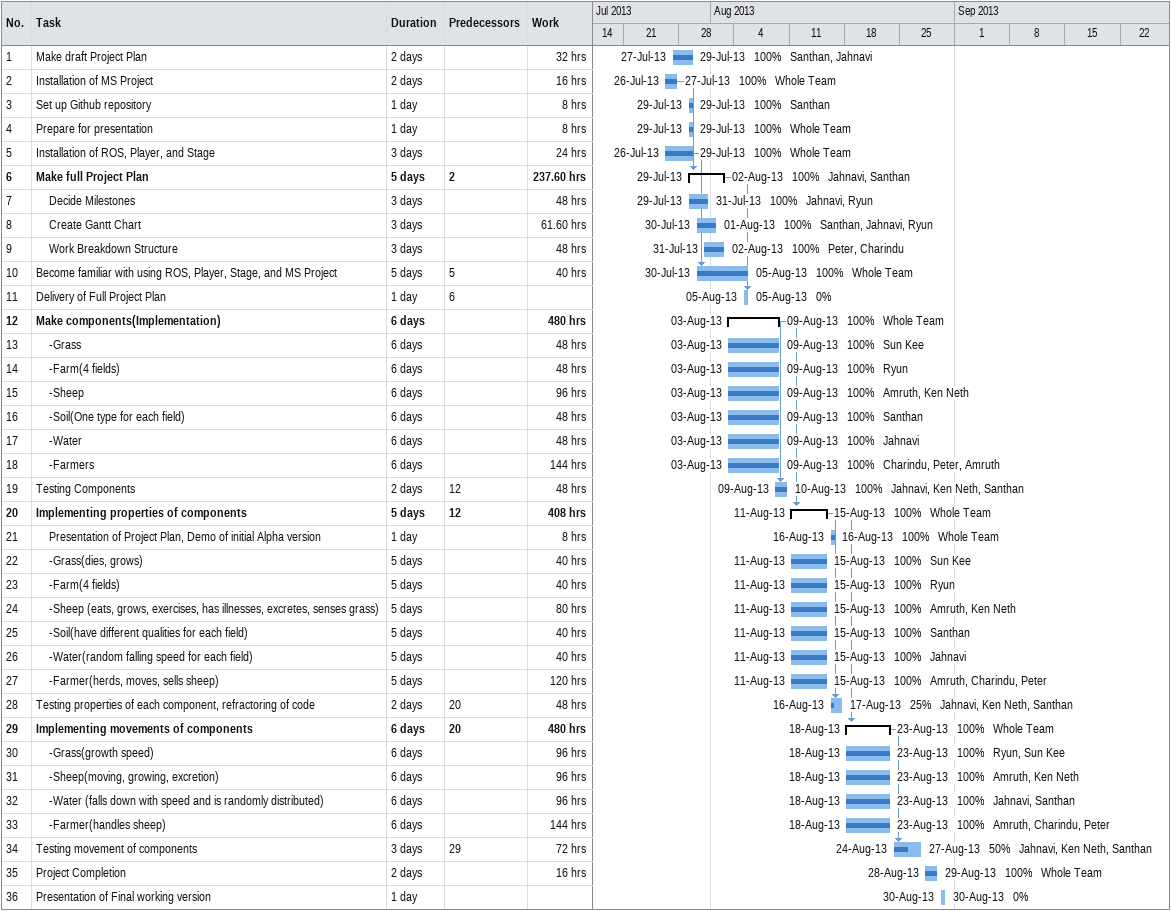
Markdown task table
| ID | Level | Task | Duration | Start | Finish | Predecessors | Resources | % complete | Work (h) |
|---|---|---|---|---|---|---|---|---|---|
| 1 | 1 | Make draft Project Plan | 2d | 2013-07-27 | 2013-07-29 |  | Santhan, Jahnavi | 100 | 32 |
| 2 | 1 | Installation of MS Project | 2d | 2013-07-26 | 2013-07-27 |  | Whole Team | 100 | 16 |
| 3 | 1 | Set up Github repository | 1d | 2013-07-29 | 2013-07-29 |  | Santhan | 100 | 8 |
| 4 | 1 | Prepare for presentation | 1d | 2013-07-29 | 2013-07-29 |  | Whole Team | 100 | 8 |
| 5 | 1 | Installation of ROS, Player, and Stage | 3d | 2013-07-26 | 2013-07-29 |  | Whole Team | 100 | 24 |
| 6 | 1 | **Make full Project Plan** | 5d | 2013-07-29 | 2013-08-02 | 2 | Jahnavi, Santhan | 100 | 237.60 |
| 7 | 2 | Decide Milestones | 3d | 2013-07-29 | 2013-07-31 |  | Jahnavi, Ryun | 100 | 48 |
| 8 | 2 | Create Gantt Chart | 3d | 2013-07-30 | 2013-08-01 |  | Santhan, Jahnavi, Ryun | 100 | 61.60 |
| 9 | 2 | Work Breakdown Structure | 3d | 2013-07-31 | 2013-08-02 |  | Peter, Charindu | 100 | 48 |
| 10 | 1 | Become familiar with using ROS, Player, Stage, and MS Project | 5d | 2013-07-30 | 2013-08-05 | 5 | Whole Team | 100 | 40 |
| 11 | 1 | Delivery of Full Project Plan | 1d | 2013-08-05 | 2013-08-05 | 6 |  | 0 |  |
| 12 | 1 | **Make components(Implementation)** | 6d | 2013-08-03 | 2013-08-09 |  | Whole Team | 100 | 480 |
| 13 | 2 | -Grass | 6d | 2013-08-03 | 2013-08-09 |  | Sun Kee | 100 | 48 |
| 14 | 2 | -Farm(4 fields) | 6d | 2013-08-03 | 2013-08-09 |  | Ryun | 100 | 48 |
| 15 | 2 | -Sheep | 6d | 2013-08-03 | 2013-08-09 |  | Amruth, Ken Neth | 100 | 96 |
| 16 | 2 | -Soil(One type for each field) | 6d | 2013-08-03 | 2013-08-09 |  | Santhan | 100 | 48 |
| 17 | 2 | -Water | 6d | 2013-08-03 | 2013-08-09 |  | Jahnavi | 100 | 48 |
| 18 | 2 | -Farmers | 6d | 2013-08-03 | 2013-08-09 |  | Charindu, Peter, Amruth | 100 | 144 |
| 19 | 1 | Testing Components | 2d | 2013-08-09 | 2013-08-10 | 12 | Jahnavi, Ken Neth, Santhan | 100 | 48 |
| 20 | 1 | **Implementing properties of components** | 5d | 2013-08-11 | 2013-08-15 | 12 | Whole Team | 100 | 408 |
| 21 | 2 | Presentation of Project Plan, Demo of initial Alpha version | 1d | 2013-08-16 | 2013-08-16 |  | Whole Team | 100 | 8 |
| 22 | 2 | -Grass(dies, grows) | 5d | 2013-08-11 | 2013-08-15 |  | Sun Kee | 100 | 40 |
| 23 | 2 | -Farm(4 fields) | 5d | 2013-08-11 | 2013-08-15 |  | Ryun | 100 | 40 |
| 24 | 2 | -Sheep (eats, grows, exercises, has illnesses, excretes, senses grass) | 5d | 2013-08-11 | 2013-08-15 |  | Amruth, Ken Neth | 100 | 80 |
| 25 | 2 | -Soil(have different qualities for each field) | 5d | 2013-08-11 | 2013-08-15 |  | Santhan | 100 | 40 |
| 26 | 2 | -Water(random falling speed for each field) | 5d | 2013-08-11 | 2013-08-15 |  | Jahnavi | 100 | 40 |
| 27 | 2 | -Farmer(herds, moves, sells sheep) | 5d | 2013-08-11 | 2013-08-15 |  | Amruth, Charindu, Peter | 100 | 120 |
| 28 | 1 | Testing properties of each component, refractoring of code | 2d | 2013-08-16 | 2013-08-17 | 20 | Jahnavi, Ken Neth, Santhan | 25 | 48 |
| 29 | 1 | **Implementing movements of components** | 6d | 2013-08-18 | 2013-08-23 | 20 | Whole Team | 100 | 480 |
| 30 | 2 | -Grass(growth speed) | 6d | 2013-08-18 | 2013-08-23 |  | Ryun, Sun Kee | 100 | 96 |
| 31 | 2 | -Sheep(moving, growing, excretion) | 6d | 2013-08-18 | 2013-08-23 |  | Amruth, Ken Neth | 100 | 96 |
| 32 | 2 | -Water (falls down with speed and is randomly distributed) | 6d | 2013-08-18 | 2013-08-23 |  | Jahnavi, Santhan | 100 | 96 |
| 33 | 2 | -Farmer(handles sheep) | 6d | 2013-08-18 | 2013-08-23 |  | Amruth, Charindu, Peter | 100 | 144 |
| 34 | 1 | Testing movement of components | 3d | 2013-08-24 | 2013-08-27 | 29 | Jahnavi, Ken Neth, Santhan | 50 | 72 |
| 35 | 1 | Project Completion | 2d | 2013-08-28 | 2013-08-29 |  | Whole Team | 100 | 16 |
| 36 | 1 | Presentation of Final working version | 1d | 2013-08-30 | 2013-08-30 |  |  | 0 |  |
